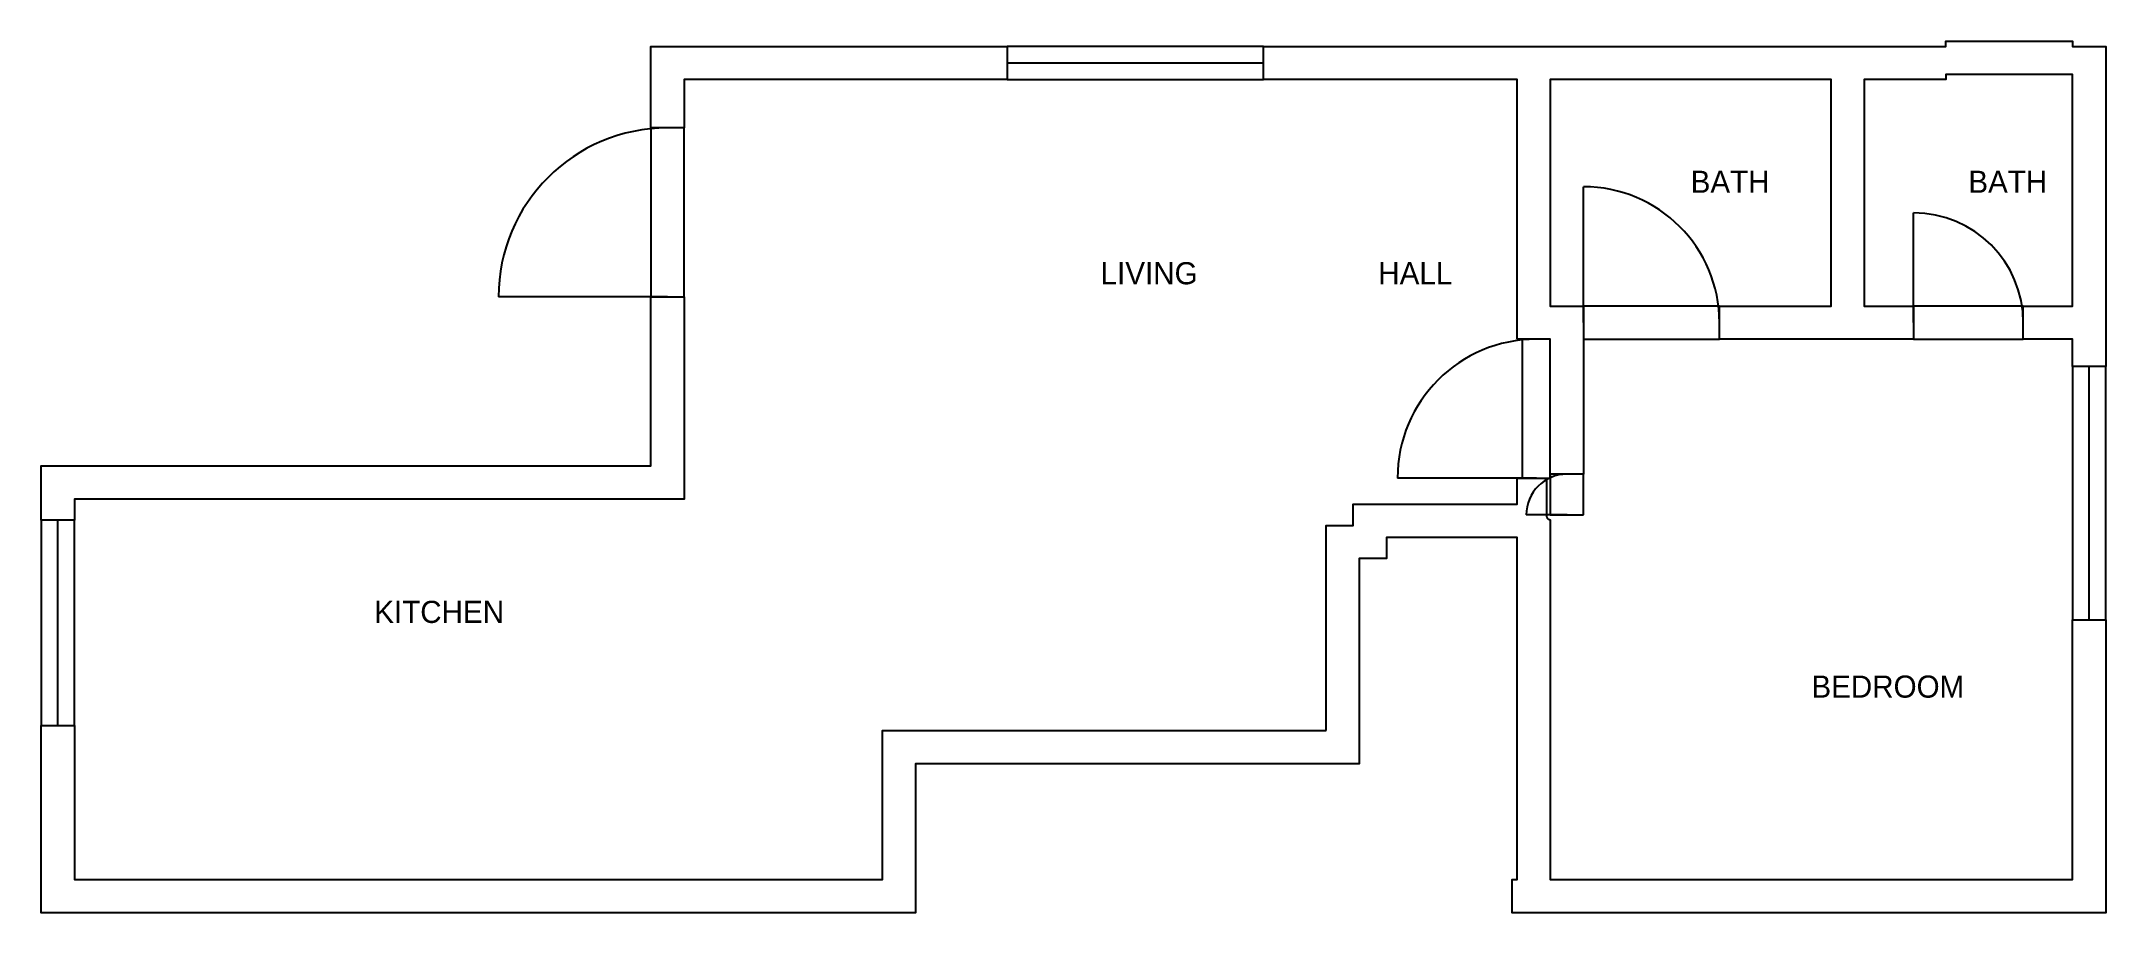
# Model space of a CAD drawing. Header units: millimetres. Extents: x -280 to 20254, y 5679 to 14346.
import ezdxf

# ---------------------------------------------------------------- set-up
doc = ezdxf.new("R2010")
doc.units = ezdxf.units.MM
for name, color, linetype in [('A-ANNO-TEXT', 7, 'Continuous'), ('A-DOOR', 7, 'Continuous'), ('A-GLAZ', 7, 'Continuous'), ('A-WALL', 7, 'Continuous')]:
    doc.layers.add(name, color=color, linetype=linetype)

msp = doc.modelspace()

# ---------------------------------------------------------------- linework, layer by layer
at = {"layer": 'A-DOOR'}
for p, q in [((15061, 11548), (15061, 12899)), ((18342, 11548), (18342, 12641)), ((5949, 11803), (4268, 11803)), ((14591, 10002), (13210, 10002)), ((14896, 9635), (14489, 9635))]:
    msp.add_line(p, q, dxfattribs=at)
for points in [[(6115, 11803), (6115, 13485), (5784, 13485), (5784, 11803)], [(15061, 11383), (16412, 11383), (16412, 11713), (15061, 11713)], [(18342, 11383), (19434, 11383), (19434, 11713), (18342, 11713)], [(14730, 10002), (14730, 11383), (14451, 11383), (14451, 10002)], [(15061, 9635), (15061, 10041), (14730, 10041), (14730, 9635)]]:
    msp.add_lwpolyline(points, close=True, dxfattribs=at)
for centre, radius, start, end in [((5949, 11803), 1681, 90, 180), ((15061, 11548), 1351, 0, 90), ((18342, 11548), 1092, 0, 90), ((14591, 10002), 1381, 90, 180), ((14896, 9635), 406, 90, 180)]:
    msp.add_arc(centre, radius, start, end, dxfattribs=at)
at = {"layer": 'A-GLAZ'}
for p, q in [((9327, 14130), (11878, 14130)), ((20089, 8591), (20089, 11113)), ((-115, 7541), (-115, 9582))]:
    msp.add_line(p, q, dxfattribs=at)
for points in [[(9327, 13965), (11878, 13965), (11878, 14295), (9327, 14295)], [(20254, 8591), (20254, 11113), (19924, 11113), (19924, 8591)], [(50, 7541), (50, 9582), (-280, 9582), (-280, 7541)]]:
    msp.add_lwpolyline(points, close=True, dxfattribs=at)
at = {"layer": 'A-WALL'}
for points in [[(6115, 13485), (5784, 13485), (5784, 14295), (9327, 14295), (9327, 13965), (6115, 13965)], [(14400, 11383), (14400, 13965), (11878, 13965), (11878, 14295), (18663, 14295), (18663, 14346), (19924, 14346), (19924, 14295), (20254, 14295), (20254, 11113), (19924, 11113), (19924, 11383), (19434, 11383), (19434, 11383), (19434, 11713), (19924, 11713), (19924, 14015), (18663, 14015), (18663, 13965), (17853, 13965), (17853, 11713), (18342, 11713), (18342, 11383), (18342, 11383), (16412, 11383), (16412, 11713), (17522, 11713), (17522, 13965), (14730, 13965), (14730, 11713), (15061, 11713), (15061, 10041), (14730, 10041), (14730, 11383)], [(50, 9582), (-280, 9582), (-280, 10122), (5784, 10122), (5784, 11803), (6115, 11803), (6115, 9792), (50, 9792)], [(12499, 7490), (12499, 9531), (12770, 9531), (12770, 9742), (14400, 9742), (14400, 10002), (14691, 10002), (14691, 9627), (14692, 9623), (14692, 9619), (14693, 9616), (14694, 9612), (14696, 9609), (14698, 9605), (14700, 9602), (14703, 9599), (14706, 9597), (14709, 9595), (14712, 9593), (14716, 9591), (14719, 9590), (14723, 9589), (14727, 9588), (14730, 9588), (14730, 6010), (19924, 6010), (19924, 8591), (20254, 8591), (20254, 5679), (14350, 5679), (14350, 6010), (14400, 6010), (14400, 9411), (13100, 9411), (13100, 9201), (12830, 9201), (12830, 7160), (8417, 7160), (8417, 5679), (-280, 5679), (-280, 7541), (50, 7541), (50, 6010), (8086, 6010), (8086, 7490)]]:
    msp.add_lwpolyline(points, close=True, dxfattribs=at)

# ---------------------------------------------------------------- texts
at = {"layer": 'A-ANNO-TEXT'}
for s, p in [('BATH', (16126, 12839)), ('BATH', (18888, 12839)), ('LIVING', (10257, 11929)), ('HALL', (13019, 11929)), ('KITCHEN', (3032, 8561)), ('BEDROOM', (17327, 7818))]:
    msp.add_text(s, height=220, dxfattribs=at).set_placement(p)

doc.saveas('drawing.dxf')
